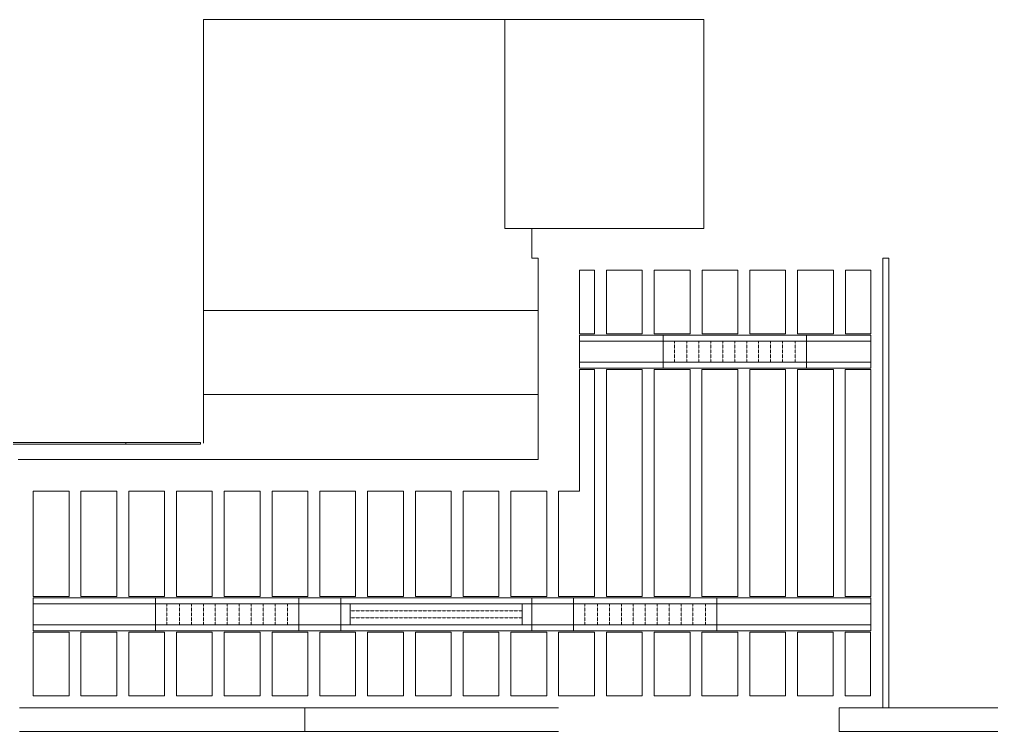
# Model space of a CAD drawing. Header units: millimetres. Extents: x -962357 to -591296, y -223672 to 59420.
# Drawn here: x -784570 to -776430, y -219894 to -213929 of the extents above; entities that cross this region are included whole.
import ezdxf

# ---------------------------------------------------------------- set-up
doc = ezdxf.new("R2010")
doc.units = ezdxf.units.MM
doc.linetypes.add('DPA_Hidden 50', pattern=[3, 2, -1])
doc.layers.add('A-CLNG', color=2, linetype='Continuous', lineweight=9)
doc.layers.add('A-GLAZ-CURT', color=2, linetype='Continuous', lineweight=9)

# ---------------------------------------------------------------- blocks, each defined once
blk = doc.blocks.new('Ceilings 11 - Ceilings 10-3362253-4160-01 UPPER PLATFORM LEVEL - REFLECTED CEILING PLAN')
at = {"layer": 'A-CLNG'}
for p, q in [((-778832.2, 9889), (-778832.2, 8144)), ((-778832.2, 8144), (-778832.2, 9889)), ((-778832.2, 8144), (-778872.3, 8144)), ((-778832.2, 8144), (-778872.3, 8144))]:
    blk.add_line(p, q, dxfattribs=at)
blk = doc.blocks.new('Ceilings 35 - Ceilings 30-4374427-4160-01 UPPER PLATFORM LEVEL - REFLECTED CEILING PLAN')
at = {"layer": 'A-CLNG'}
for p, q in [((-777189, 4129), (-777189, 7894)), ((-777189, 7894), (-777189, 4129)), ((-777138.4, 7894), (-777189, 7894)), ((-777138.4, 7894), (-777189, 7894)), ((-777138.4, 4129), (-777138.4, 7894)), ((-777138.4, 7894), (-777138.4, 4129)), ((-777138.4, 4129), (-777189, 4129)), ((-777189, 4129), (-777138.4, 4129))]:
    blk.add_line(p, q, dxfattribs=at)
blk = doc.blocks.new('DPA_CP_Metal Ceiling Luminaire2 - Linear Luminaire-12437131-4160-01 UPPER PLATFORM LEVEL - REFLECTED CEILING PLAN')
at = {"layer": 'A-GLAZ-CURT'}
for p, q in [((-842129.9, 6974), (-842129.9, 7249)), ((-842129.9, 7249), (-840929.9, 7249)), ((-842129.9, 7249), (-842129.9, 6974)), ((-840929.9, 7249), (-842129.9, 7249)), ((-842129.9, 7249), (-840929.9, 7249)), ((-840929.9, 7249), (-840929.9, 6974)), ((-840929.9, 6974), (-840929.9, 7249)), ((-842129.9, 7211.5), (-842129.9, 6974)), ((-842129.9, 7199), (-840929.9, 7199)), ((-840929.9, 7211.5), (-840929.9, 6974)), ((-842129.9, 7024), (-840929.9, 7024)), ((-840929.9, 6974), (-842129.9, 6974)), ((-840929.9, 6974), (-842129.9, 6974)), ((-842129.9, 6974), (-840929.9, 6974))]:
    blk.add_line(p, q, dxfattribs=at)
at = {"layer": 'A-GLAZ-CURT', "linetype": 'DPA_Hidden 50'}
for p, q in [((-842034.9, 7199), (-842034.9, 7024)), ((-841929.9, 7199), (-841929.9, 7024)), ((-841829.9, 7199), (-841829.9, 7024)), ((-841729.9, 7199), (-841729.9, 7024)), ((-841629.9, 7199), (-841629.9, 7024)), ((-841529.9, 7199), (-841529.9, 7024)), ((-841429.9, 7199), (-841429.9, 7024)), ((-841329.9, 7199), (-841329.9, 7024)), ((-841229.9, 7199), (-841229.9, 7024)), ((-841129.9, 7199), (-841129.9, 7024)), ((-841024.9, 7199), (-841024.9, 7024))]:
    blk.add_line(p, q, dxfattribs=at)
blk = doc.blocks.new('DPA_CP_Metal Ceiling Air Supply1 - Linear Diffuser Air Supply-12447243-4160-01 UPPER PLATFORM LEVEL - REFLECTED CEILING PLAN')
at = {"layer": 'A-GLAZ-CURT'}
for p, q in [((-753707.4, 9174), (-753707.4, 9449)), ((-753707.4, 9449), (-752107.4, 9449)), ((-753707.4, 9174), (-753707.4, 9449)), ((-753707.4, 9449), (-752107.4, 9449)), ((-753707.4, 9449), (-752107.4, 9449)), ((-753707.4, 9174), (-753707.4, 9449)), ((-752107.4, 9174), (-752107.4, 9449)), ((-752107.4, 9449), (-752107.4, 9174)), ((-752107.4, 9449), (-752107.4, 9174)), ((-752107.4, 9399), (-753707.4, 9399)), ((-753627.4, 9399), (-753627.4, 9224)), ((-752187.4, 9399), (-752187.4, 9224)), ((-752107.4, 9224), (-753707.4, 9224)), ((-753707.4, 9174), (-752107.4, 9174)), ((-752107.4, 9174), (-753707.4, 9174)), ((-752107.4, 9174), (-753707.4, 9174))]:
    blk.add_line(p, q, dxfattribs=at)
at = {"layer": 'A-GLAZ-CURT', "linetype": 'DPA_Hidden 50'}
for p, q in [((-752187.4, 9340.7), (-753627.4, 9340.7)), ((-752187.4, 9282.4), (-753627.4, 9282.4))]:
    blk.add_line(p, q, dxfattribs=at)
blk = doc.blocks.new('DPA_CP_Metal Ceiling Panel1 - Horizontal with Gap-13926900-4160-01 UPPER PLATFORM LEVEL - REFLECTED CEILING PLAN')
at = {"layer": 'A-GLAZ-CURT'}
for p, q in [((-779881.7, 6974), (-779881.7, 7249)), ((-779881.7, 6974), (-779881.7, 7249)), ((-779881.7, 7249), (-779182.7, 7249)), ((-779881.7, 7249), (-779182.7, 7249)), ((-779881.7, 6974), (-779881.7, 7249)), ((-779182.7, 6974), (-779182.7, 7249)), ((-779182.7, 7249), (-779182.7, 6974)), ((-779182.7, 7249), (-779182.7, 6974)), ((-779881.7, 7199), (-779182.7, 7199)), ((-779881.7, 7024), (-779182.7, 7024)), ((-779881.7, 6974), (-779182.7, 6974)), ((-779182.7, 6974), (-779881.7, 6974)), ((-779182.7, 6974), (-779881.7, 6974))]:
    blk.add_line(p, q, dxfattribs=at)
blk = doc.blocks.new('DPA_CP_Metal Ceiling Panel1 - Horizontal with Gap-12457185-4160-01 UPPER PLATFORM LEVEL - REFLECTED CEILING PLAN')
at = {"layer": 'A-GLAZ-CURT'}
for p, q in [((-791722, 6974), (-791722, 7249)), ((-791722, 6974), (-791722, 7249)), ((-791722, 7249), (-791182.7, 7249)), ((-791722, 7249), (-791182.7, 7249)), ((-791722, 6974), (-791722, 7249)), ((-791182.7, 6974), (-791182.7, 7249)), ((-791182.7, 7249), (-791182.7, 6974)), ((-791182.7, 7249), (-791182.7, 6974)), ((-791722, 7199), (-791182.7, 7199)), ((-791722, 7024), (-791182.7, 7024)), ((-791722, 6974), (-791182.7, 6974)), ((-791182.7, 6974), (-791722, 6974)), ((-791182.7, 6974), (-791722, 6974))]:
    blk.add_line(p, q, dxfattribs=at)
blk = doc.blocks.new('System Panel - DPA-AR_Metal Ceiling Rectangular Panel-V41-4160-01 UPPER PLATFORM LEVEL - REFLECTED CEILING PLAN')
at = {"layer": 'A-GLAZ-CURT'}
for p, q in [((-782182.4, 4129), (-784572.4, 4129)), ((-784572.4, 4129), (-782182.4, 4129)), ((-782182.4, 3929), (-782182.4, 4129)), ((-782182.4, 4129), (-782182.4, 3929)), ((-784572.5, 3929), (-782182.4, 3929)), ((-782182.4, 3929), (-784572.5, 3929))]:
    blk.add_line(p, q, dxfattribs=at)
blk = doc.blocks.new('System Panel - DPA-AR_Metal Ceiling Rectangular Panel-V32-4160-01 UPPER PLATFORM LEVEL - REFLECTED CEILING PLAN')
at = {"layer": 'A-GLAZ-CURT'}
for p, q in [((-837057.3, 4129), (-839182.3, 4129)), ((-839182.3, 4129), (-839182.3, 3929)), ((-839182.3, 3929), (-839182.3, 4129)), ((-839182.3, 4129), (-837057.3, 4129)), ((-839182.3, 3929), (-837057.4, 3929)), ((-837057.4, 3929), (-839182.3, 3929))]:
    blk.add_line(p, q, dxfattribs=at)
blk = doc.blocks.new('System Panel - DPA-AR_Metal Ceiling Rectangular Panel-V25-4160-01 UPPER PLATFORM LEVEL - REFLECTED CEILING PLAN')
at = {"layer": 'A-GLAZ-CURT'}
for p, q in [((-814257.4, 3229), (-816382.4, 3229)), ((-816382.4, 3229), (-816382.4, 3029)), ((-816382.4, 3029), (-816382.4, 3229)), ((-816382.4, 3229), (-814257.4, 3229)), ((-814257.4, 3029), (-814257.4, 3229)), ((-814257.4, 3229), (-814257.4, 3029)), ((-816382.4, 3029), (-814257.4, 3029)), ((-814257.4, 3029), (-816382.4, 3029))]:
    blk.add_line(p, q, dxfattribs=at)
blk = doc.blocks.new('DPA_CP_Metal Ceiling Panel - Vertical Panel with Gap-10965475-4160-01 UPPER PLATFORM LEVEL - REFLECTED CEILING PLAN')
at = {"layer": 'A-GLAZ-CURT'}
for p, q in [((-785007.4, 4761.5), (-785007.4, 4229)), ((-784707.4, 4761.5), (-785007.4, 4761.5)), ((-784707.4, 4761.5), (-785007.4, 4761.5)), ((-785007.4, 4761.5), (-785007.4, 4229)), ((-785007.4, 4229), (-785007.4, 4761.5)), ((-785007.4, 4761.5), (-784707.4, 4761.5)), ((-784707.4, 4761.5), (-784707.4, 4229)), ((-784707.4, 4229), (-784707.4, 4761.5)), ((-784707.4, 4761.5), (-784707.4, 4229)), ((-784707.4, 4229), (-785007.4, 4229)), ((-785007.4, 4229), (-784707.4, 4229)), ((-784707.4, 4229), (-785007.4, 4229))]:
    blk.add_line(p, q, dxfattribs=at)
blk = doc.blocks.new('DPA_CP_Metal Ceiling Panel - Vertical Panel with Gap-13926049-4160-01 UPPER PLATFORM LEVEL - REFLECTED CEILING PLAN')
at = {"layer": 'A-GLAZ-CURT'}
for p, q in [((-777657.4, 4761.5), (-777657.4, 4229)), ((-777447.4, 4761.5), (-777657.4, 4761.5)), ((-777447.4, 4761.5), (-777657.4, 4761.5)), ((-777657.4, 4761.5), (-777657.4, 4229)), ((-777657.4, 4229), (-777657.4, 4761.5)), ((-777657.4, 4761.5), (-777447.4, 4761.5)), ((-777447.4, 4761.5), (-777447.4, 4229)), ((-777447.4, 4229), (-777447.4, 4761.5)), ((-777447.4, 4761.5), (-777447.4, 4229)), ((-777447.4, 4229), (-777657.4, 4229)), ((-777657.4, 4229), (-777447.4, 4229)), ((-777447.4, 4229), (-777657.4, 4229))]:
    blk.add_line(p, q, dxfattribs=at)
blk = doc.blocks.new('DPA_CP_Metal Ceiling Panel - Vertical Panel with Gap-10860221-4160-01 UPPER PLATFORM LEVEL - REFLECTED CEILING PLAN')
at = {"layer": 'A-GLAZ-CURT'}
for p, q in [((-785007.4, 5944), (-785007.4, 5061.5)), ((-784707.4, 5944), (-785007.4, 5944)), ((-784707.4, 5944), (-785007.4, 5944)), ((-785007.4, 5944), (-785007.4, 5061.5)), ((-785007.4, 5061.5), (-785007.4, 5944)), ((-785007.4, 5944), (-784707.4, 5944)), ((-784707.4, 5944), (-784707.4, 5061.5)), ((-784707.4, 5061.5), (-784707.4, 5944)), ((-784707.4, 5944), (-784707.4, 5061.5)), ((-784707.4, 5061.5), (-785007.4, 5061.5)), ((-785007.4, 5061.5), (-784707.4, 5061.5)), ((-784707.4, 5061.5), (-785007.4, 5061.5))]:
    blk.add_line(p, q, dxfattribs=at)
blk = doc.blocks.new('DPA_CP_Metal Ceiling Panel - Vertical Panel with Gap-13926102-4160-01 UPPER PLATFORM LEVEL - REFLECTED CEILING PLAN')
at = {"layer": 'A-GLAZ-CURT'}
for p, q in [((-789007.4, 5944), (-789007.4, 5061.5)), ((-788707.4, 5944), (-789007.4, 5944)), ((-788707.4, 5944), (-789007.4, 5944)), ((-789007.4, 5944), (-789007.4, 5061.5)), ((-789007.4, 5061.5), (-789007.4, 5944)), ((-789007.4, 5944), (-788707.4, 5944)), ((-788707.4, 5944), (-788707.4, 5061.5)), ((-788707.4, 5061.5), (-788707.4, 5944)), ((-788707.4, 5944), (-788707.4, 5061.5)), ((-788707.4, 5061.5), (-789007.4, 5061.5)), ((-789007.4, 5061.5), (-788707.4, 5061.5)), ((-788707.4, 5061.5), (-789007.4, 5061.5))]:
    blk.add_line(p, q, dxfattribs=at)
blk = doc.blocks.new('System Panel - DPA_Metal Ceiling Rectangular Panel-14362375-4160-01 UPPER PLATFORM LEVEL - REFLECTED CEILING PLAN')
at = {"layer": 'A-GLAZ-CURT'}
for p, q in [((-779757.4, 6961.5), (-779882.4, 6961.5)), ((-779882.4, 6961.5), (-779882.4, 5944)), ((-779882.4, 5944), (-779882.4, 6961.5)), ((-779882.4, 6961.5), (-779757.4, 6961.5)), ((-779757.4, 5061.5), (-779757.4, 6961.5)), ((-779757.4, 6961.5), (-779757.4, 5061.5)), ((-779882.4, 5944), (-780057.4, 5944)), ((-780057.4, 5944), (-780057.4, 5061.5)), ((-780057.4, 5061.5), (-780057.4, 5944)), ((-780057.4, 5944), (-779882.4, 5944)), ((-780057.4, 5061.5), (-779757.4, 5061.5)), ((-779757.4, 5061.5), (-780057.4, 5061.5))]:
    blk.add_line(p, q, dxfattribs=at)
blk = doc.blocks.new('DPA_CP_Metal Ceiling Panel - Vertical Panel with Gap-13926195-4160-01 UPPER PLATFORM LEVEL - REFLECTED CEILING PLAN')
at = {"layer": 'A-GLAZ-CURT'}
for p, q in [((-791722, 6961.5), (-791722, 5061.5)), ((-791507.4, 6961.5), (-791722, 6961.5)), ((-791507.4, 6961.5), (-791722, 6961.5)), ((-791722, 6961.5), (-791722, 5061.5)), ((-791722, 5061.5), (-791722, 6961.5)), ((-791722, 6961.5), (-791507.4, 6961.5)), ((-791507.4, 6961.5), (-791507.4, 5061.5)), ((-791507.4, 5061.5), (-791507.4, 6961.5)), ((-791507.4, 6961.5), (-791507.4, 5061.5)), ((-791507.4, 5061.5), (-791722, 5061.5)), ((-791722, 5061.5), (-791507.4, 5061.5)), ((-791507.4, 5061.5), (-791722, 5061.5))]:
    blk.add_line(p, q, dxfattribs=at)
blk = doc.blocks.new('DPA_CP_Metal Ceiling Panel - Vertical Panel with Gap-10859825-4160-01 UPPER PLATFORM LEVEL - REFLECTED CEILING PLAN')
at = {"layer": 'A-GLAZ-CURT'}
for p, q in [((-744457, 6961.5), (-744457, 5061.5)), ((-744157, 6961.5), (-744457, 6961.5)), ((-744157, 6961.5), (-744457, 6961.5)), ((-744457, 6961.5), (-744457, 5061.5)), ((-744457, 5061.5), (-744457, 6961.5)), ((-744457, 6961.5), (-744157, 6961.5)), ((-744157, 6961.5), (-744157, 5061.5)), ((-744157, 5061.5), (-744157, 6961.5)), ((-744157, 6961.5), (-744157, 5061.5)), ((-744157, 5061.5), (-744457, 5061.5)), ((-744457, 5061.5), (-744157, 5061.5)), ((-744157, 5061.5), (-744457, 5061.5))]:
    blk.add_line(p, q, dxfattribs=at)
blk = doc.blocks.new('DPA_CP_Metal Ceiling Panel - Vertical Panel with Gap-13926353-4160-01 UPPER PLATFORM LEVEL - REFLECTED CEILING PLAN')
at = {"layer": 'A-GLAZ-CURT'}
for p, q in [((-791722, 7794), (-791722, 7261.5)), ((-791507.4, 7794), (-791722, 7794)), ((-791507.4, 7794), (-791722, 7794)), ((-791722, 7794), (-791722, 7261.5)), ((-791722, 7261.5), (-791722, 7794)), ((-791722, 7794), (-791507.4, 7794)), ((-791507.4, 7794), (-791507.4, 7261.5)), ((-791507.4, 7261.5), (-791507.4, 7794)), ((-791507.4, 7794), (-791507.4, 7261.5)), ((-791507.4, 7261.5), (-791722, 7261.5)), ((-791722, 7261.5), (-791507.4, 7261.5)), ((-791507.4, 7261.5), (-791722, 7261.5))]:
    blk.add_line(p, q, dxfattribs=at)
blk = doc.blocks.new('DPA_CP_Metal Ceiling Panel - Vertical Panel with Gap-10965286-4160-01 UPPER PLATFORM LEVEL - REFLECTED CEILING PLAN')
at = {"layer": 'A-GLAZ-CURT'}
for p, q in [((-789807.4, 7794), (-789807.4, 7261.5)), ((-789507.4, 7794), (-789807.4, 7794)), ((-789507.4, 7794), (-789807.4, 7794)), ((-789807.4, 7794), (-789807.4, 7261.5)), ((-789807.4, 7261.5), (-789807.4, 7794)), ((-789807.4, 7794), (-789507.4, 7794)), ((-789507.4, 7794), (-789507.4, 7261.5)), ((-789507.4, 7261.5), (-789507.4, 7794)), ((-789507.4, 7794), (-789507.4, 7261.5)), ((-789507.4, 7261.5), (-789807.4, 7261.5)), ((-789807.4, 7261.5), (-789507.4, 7261.5)), ((-789507.4, 7261.5), (-789807.4, 7261.5))]:
    blk.add_line(p, q, dxfattribs=at)
blk = doc.blocks.new('System Panel - Glazed-13926414-4160-01 UPPER PLATFORM LEVEL - REFLECTED CEILING PLAN')
at = {"layer": 'A-GLAZ-CURT'}
for p, q in [((-789282.4, 7794), (-789407.4, 7794)), ((-789407.4, 7794), (-789407.4, 7261.5)), ((-789407.4, 7261.5), (-789407.4, 7794)), ((-789407.4, 7794), (-789282.4, 7794)), ((-789282.4, 7261.5), (-789282.4, 7794)), ((-789282.4, 7794), (-789282.4, 7261.5)), ((-789407.4, 7261.5), (-789282.4, 7261.5)), ((-789282.4, 7261.5), (-789407.4, 7261.5))]:
    blk.add_line(p, q, dxfattribs=at)
blk = doc.blocks.new('System Panel - W-06 Feature Wall Printed Pattern-18668186-4160-01 UPPER PLATFORM LEVEL - REFLECTED CEILING PLAN')
at = {"layer": 'A-GLAZ-CURT'}
for p, q in [((-659.5, -57.5), (-659.5, -42.5)), ((-659.5, -42.5), (659.5, -42.5)), ((659.5, -57.5), (-659.5, -57.5)), ((659.5, -42.5), (659.5, -57.5))]:
    blk.add_line(p, q, dxfattribs=at)
blk = doc.blocks.new('System Panel - W-06 Feature Wall Printed Pattern-18669235-4160-01 UPPER PLATFORM LEVEL - REFLECTED CEILING PLAN')
at = {"layer": 'A-GLAZ-CURT'}
for p, q in [((-312.5, -57.5), (-312.5, -42.5)), ((-312.5, -42.5), (312.5, -42.5)), ((312.5, -57.5), (-312.5, -57.5)), ((312.5, -42.5), (312.5, -57.5))]:
    blk.add_line(p, q, dxfattribs=at)
blk = doc.blocks.new('DPA_CP_Metal Ceiling Panel1 - Horizontal with Gap-12520836-4160-01 UPPER PLATFORM LEVEL - REFLECTED CEILING PLAN')
at = {"layer": 'A-GLAZ-CURT'}
for p, q in [((-782232.4, 4774), (-782232.4, 5049)), ((-782232.4, 4774), (-782232.4, 5049)), ((-782232.4, 5049), (-781882.4, 5049)), ((-782232.4, 5049), (-781882.4, 5049)), ((-782232.4, 4774), (-782232.4, 5049)), ((-781882.4, 4774), (-781882.4, 5049)), ((-781882.4, 5049), (-781882.4, 4774)), ((-781882.4, 5049), (-781882.4, 4774)), ((-782232.4, 4999), (-781882.4, 4999)), ((-782232.4, 4824), (-781882.4, 4824)), ((-782232.4, 4774), (-781882.4, 4774)), ((-781882.4, 4774), (-782232.4, 4774)), ((-781882.4, 4774), (-782232.4, 4774))]:
    blk.add_line(p, q, dxfattribs=at)
blk = doc.blocks.new('DPA_CP_Metal Ceiling Panel1 - Horizontal with Gap-16055486-4160-01 UPPER PLATFORM LEVEL - REFLECTED CEILING PLAN')
at = {"layer": 'A-GLAZ-CURT'}
for p, q in [((-784457.4, 4774), (-784457.4, 5049)), ((-784457.4, 4774), (-784457.4, 5049)), ((-784457.4, 5049), (-783432.4, 5049)), ((-784457.4, 5049), (-783432.4, 5049)), ((-784457.4, 4774), (-784457.4, 5049)), ((-783432.4, 4774), (-783432.4, 5049)), ((-783432.4, 5049), (-783432.4, 4774)), ((-783432.4, 5049), (-783432.4, 4774)), ((-784457.4, 4999), (-783432.4, 4999)), ((-784457.4, 4824), (-783432.4, 4824)), ((-784457.4, 4774), (-783432.4, 4774)), ((-783432.4, 4774), (-784457.4, 4774)), ((-783432.4, 4774), (-784457.4, 4774))]:
    blk.add_line(p, q, dxfattribs=at)
blk = doc.blocks.new('DPA_CP_Metal Ceiling Panel1 - Horizontal with Gap-16055586-4160-01 UPPER PLATFORM LEVEL - REFLECTED CEILING PLAN')
at = {"layer": 'A-GLAZ-CURT'}
for p, q in [((-778732.4, 4774), (-778732.4, 5049)), ((-778732.4, 4774), (-778732.4, 5049)), ((-778732.4, 5049), (-777442.4, 5049)), ((-778732.4, 5049), (-777442.4, 5049)), ((-778732.4, 4774), (-778732.4, 5049)), ((-777442.4, 4774), (-777442.4, 5049)), ((-777442.4, 5049), (-777442.4, 4774)), ((-777442.4, 5049), (-777442.4, 4774)), ((-778732.4, 4999), (-777442.4, 4999)), ((-778732.4, 4824), (-777442.4, 4824)), ((-778732.4, 4774), (-777442.4, 4774)), ((-777442.4, 4774), (-778732.4, 4774)), ((-777442.4, 4774), (-778732.4, 4774))]:
    blk.add_line(p, q, dxfattribs=at)

msp = doc.modelspace()

# ---------------------------------------------------------------- linework, layer by layer
at = {"layer": 'A-CLNG'}
for p, q in [((-780505.5, -213929.4), (-783030, -213929.4)), ((-783030, -213929.4), (-783030, -216368)), ((-783030, -216368), (-783030, -213929.4)), ((-783030, -213929.4), (-780505.5, -213929.4)), ((-778840, -213929.4), (-780505.5, -213929.4)), ((-780505.5, -213929.4), (-780505.5, -215679.4)), ((-780505.5, -215679.4), (-780505.5, -213929.4)), ((-780505.5, -213929.4), (-778840, -213929.4)), ((-780505.5, -215679.4), (-780505.5, -213929.4)), ((-780505.5, -213929.4), (-780505.5, -215679.4)), ((-778840, -215679.4), (-778840, -213929.4)), ((-778840, -213929.4), (-778840, -215679.4)), ((-780505.5, -215679.4), (-778840, -215679.4)), ((-778840, -215679.4), (-780505.5, -215679.4)), ((-780280, -215679.4), (-780505.5, -215679.4)), ((-780505.5, -215679.4), (-780280, -215679.4)), ((-780280, -215929.4), (-780280, -215679.4)), ((-780280, -215679.4), (-780280, -215929.4)), ((-780226.6, -215929.4), (-780280, -215929.4)), ((-780280, -215929.4), (-780226.6, -215929.4)), ((-780226.6, -216368), (-780226.6, -215929.4)), ((-780226.6, -215929.4), (-780226.6, -216368)), ((-783030, -216368), (-783030, -217071.1)), ((-780226.6, -216368), (-783030, -216368)), ((-783030, -216368), (-780226.6, -216368)), ((-783030, -217071.1), (-783030, -216368)), ((-783030, -216368), (-780226.6, -216368)), ((-780226.6, -216368), (-783030, -216368)), ((-780226.6, -217071.1), (-780226.6, -216368)), ((-780226.6, -216368), (-780226.6, -217071.1)), ((-783030, -217071.1), (-780226.6, -217071.1)), ((-780226.6, -217071.1), (-783030, -217071.1)), ((-780226.6, -217071.1), (-783030, -217071.1)), ((-783030, -217071.1), (-783030, -217479.4)), ((-783030, -217479.4), (-783030, -217071.1)), ((-783030, -217071.1), (-780226.6, -217071.1)), ((-780226.6, -217614.4), (-780226.6, -217071.1)), ((-780226.6, -217071.1), (-780226.6, -217614.4)), ((-784580, -217614.4), (-780226.6, -217614.4)), ((-780226.6, -217614.4), (-784580, -217614.4))]:
    msp.add_line(p, q, dxfattribs=at)

# ---------------------------------------------------------------- block references
for name, p in [('Ceilings 11 - Ceilings 10-3362253-4160-01 UPPER PLATFORM LEVEL - REFLECTED CEILING PLAN', (-7.7, -223823.5)), ('Ceilings 35 - Ceilings 30-4374427-4160-01 UPPER PLATFORM LEVEL - REFLECTED CEILING PLAN', (-151.4, -223823.5))]:
    msp.add_blockref(name, p, dxfattribs=at)
at = {"layer": 'A-GLAZ-CURT'}
for name, p in [('System Panel - Glazed-13926414-4160-01 UPPER PLATFORM LEVEL - REFLECTED CEILING PLAN', (9528.1, -223823.5)), ('DPA_CP_Metal Ceiling Panel - Vertical Panel with Gap-10965286-4160-01 UPPER PLATFORM LEVEL - REFLECTED CEILING PLAN', (10153.1, -223823.5)), ('DPA_CP_Metal Ceiling Panel - Vertical Panel with Gap-10965286-4160-01 UPPER PLATFORM LEVEL - REFLECTED CEILING PLAN', (10553.1, -223823.5)), ('DPA_CP_Metal Ceiling Panel - Vertical Panel with Gap-10965286-4160-01 UPPER PLATFORM LEVEL - REFLECTED CEILING PLAN', (10953.1, -223823.5)), ('DPA_CP_Metal Ceiling Panel - Vertical Panel with Gap-10965286-4160-01 UPPER PLATFORM LEVEL - REFLECTED CEILING PLAN', (11353.1, -223823.5)), ('DPA_CP_Metal Ceiling Panel - Vertical Panel with Gap-10965286-4160-01 UPPER PLATFORM LEVEL - REFLECTED CEILING PLAN', (11753.1, -223823.5)), ('DPA_CP_Metal Ceiling Panel - Vertical Panel with Gap-13926353-4160-01 UPPER PLATFORM LEVEL - REFLECTED CEILING PLAN', (14067.7, -223823.5)), ('DPA_CP_Metal Ceiling Panel1 - Horizontal with Gap-13926900-4160-01 UPPER PLATFORM LEVEL - REFLECTED CEILING PLAN', (2.4, -223823.5)), ('DPA_CP_Metal Ceiling Luminaire2 - Linear Luminaire-12437131-4160-01 UPPER PLATFORM LEVEL - REFLECTED CEILING PLAN', (62949.6, -223823.5)), ('DPA_CP_Metal Ceiling Panel1 - Horizontal with Gap-12457185-4160-01 UPPER PLATFORM LEVEL - REFLECTED CEILING PLAN', (13741.7, -223823.5)), ('System Panel - DPA_Metal Ceiling Rectangular Panel-14362375-4160-01 UPPER PLATFORM LEVEL - REFLECTED CEILING PLAN', (2.4, -223823.5)), ('DPA_CP_Metal Ceiling Panel - Vertical Panel with Gap-10859825-4160-01 UPPER PLATFORM LEVEL - REFLECTED CEILING PLAN', (-35197.7, -223823.5)), ('DPA_CP_Metal Ceiling Panel - Vertical Panel with Gap-10859825-4160-01 UPPER PLATFORM LEVEL - REFLECTED CEILING PLAN', (-34797.7, -223823.5)), ('DPA_CP_Metal Ceiling Panel - Vertical Panel with Gap-10859825-4160-01 UPPER PLATFORM LEVEL - REFLECTED CEILING PLAN', (-34397.7, -223823.5)), ('DPA_CP_Metal Ceiling Panel - Vertical Panel with Gap-10859825-4160-01 UPPER PLATFORM LEVEL - REFLECTED CEILING PLAN', (-33997.7, -223823.5)), ('DPA_CP_Metal Ceiling Panel - Vertical Panel with Gap-10859825-4160-01 UPPER PLATFORM LEVEL - REFLECTED CEILING PLAN', (-33597.7, -223823.5)), ('DPA_CP_Metal Ceiling Panel - Vertical Panel with Gap-13926195-4160-01 UPPER PLATFORM LEVEL - REFLECTED CEILING PLAN', (14067.4, -223823.5)), ('System Panel - W-06 Feature Wall Printed Pattern-18668186-4160-01 UPPER PLATFORM LEVEL - REFLECTED CEILING PLAN', (-784339.5, -217429.4)), ('System Panel - W-06 Feature Wall Printed Pattern-18669235-4160-01 UPPER PLATFORM LEVEL - REFLECTED CEILING PLAN', (-783367.5, -217429.4)), ('DPA_CP_Metal Ceiling Panel - Vertical Panel with Gap-13926102-4160-01 UPPER PLATFORM LEVEL - REFLECTED CEILING PLAN', (4552.4, -223823.5)), ('DPA_CP_Metal Ceiling Panel - Vertical Panel with Gap-10860221-4160-01 UPPER PLATFORM LEVEL - REFLECTED CEILING PLAN', (952.4, -223823.5)), ('DPA_CP_Metal Ceiling Panel - Vertical Panel with Gap-10860221-4160-01 UPPER PLATFORM LEVEL - REFLECTED CEILING PLAN', (1352.4, -223823.5)), ('DPA_CP_Metal Ceiling Panel - Vertical Panel with Gap-10860221-4160-01 UPPER PLATFORM LEVEL - REFLECTED CEILING PLAN', (1752.4, -223823.5)), ('DPA_CP_Metal Ceiling Panel - Vertical Panel with Gap-10860221-4160-01 UPPER PLATFORM LEVEL - REFLECTED CEILING PLAN', (2152.4, -223823.5)), ('DPA_CP_Metal Ceiling Panel - Vertical Panel with Gap-10860221-4160-01 UPPER PLATFORM LEVEL - REFLECTED CEILING PLAN', (2552.4, -223823.5)), ('DPA_CP_Metal Ceiling Panel - Vertical Panel with Gap-10860221-4160-01 UPPER PLATFORM LEVEL - REFLECTED CEILING PLAN', (2952.4, -223823.5)), ('DPA_CP_Metal Ceiling Panel - Vertical Panel with Gap-10860221-4160-01 UPPER PLATFORM LEVEL - REFLECTED CEILING PLAN', (3352.4, -223823.5)), ('DPA_CP_Metal Ceiling Panel - Vertical Panel with Gap-10860221-4160-01 UPPER PLATFORM LEVEL - REFLECTED CEILING PLAN', (3752.4, -223823.5)), ('DPA_CP_Metal Ceiling Panel - Vertical Panel with Gap-10860221-4160-01 UPPER PLATFORM LEVEL - REFLECTED CEILING PLAN', (4152.4, -223823.5)), ('DPA_CP_Metal Ceiling Panel - Vertical Panel with Gap-10860221-4160-01 UPPER PLATFORM LEVEL - REFLECTED CEILING PLAN', (4552.4, -223823.5)), ('DPA_CP_Metal Ceiling Panel1 - Horizontal with Gap-16055486-4160-01 UPPER PLATFORM LEVEL - REFLECTED CEILING PLAN', (2.4, -223823.5)), ('DPA_CP_Metal Ceiling Luminaire2 - Linear Luminaire-12437131-4160-01 UPPER PLATFORM LEVEL - REFLECTED CEILING PLAN', (58699.9, -226023.5)), ('DPA_CP_Metal Ceiling Panel1 - Horizontal with Gap-12520836-4160-01 UPPER PLATFORM LEVEL - REFLECTED CEILING PLAN', (2.4, -223823.5)), ('DPA_CP_Metal Ceiling Air Supply1 - Linear Diffuser Air Supply-12447243-4160-01 UPPER PLATFORM LEVEL - REFLECTED CEILING PLAN', (-28172.6, -228223.5)), ('DPA_CP_Metal Ceiling Panel1 - Horizontal with Gap-12520836-4160-01 UPPER PLATFORM LEVEL - REFLECTED CEILING PLAN', (1952.4, -223823.5)), ('DPA_CP_Metal Ceiling Luminaire2 - Linear Luminaire-12437131-4160-01 UPPER PLATFORM LEVEL - REFLECTED CEILING PLAN', (62199.9, -226023.5)), ('DPA_CP_Metal Ceiling Panel1 - Horizontal with Gap-16055586-4160-01 UPPER PLATFORM LEVEL - REFLECTED CEILING PLAN', (2.4, -223823.5)), ('DPA_CP_Metal Ceiling Panel - Vertical Panel with Gap-10965475-4160-01 UPPER PLATFORM LEVEL - REFLECTED CEILING PLAN', (552.4, -223823.5)), ('DPA_CP_Metal Ceiling Panel - Vertical Panel with Gap-10965475-4160-01 UPPER PLATFORM LEVEL - REFLECTED CEILING PLAN', (952.4, -223823.5)), ('DPA_CP_Metal Ceiling Panel - Vertical Panel with Gap-10965475-4160-01 UPPER PLATFORM LEVEL - REFLECTED CEILING PLAN', (1352.4, -223823.5)), ('DPA_CP_Metal Ceiling Panel - Vertical Panel with Gap-10965475-4160-01 UPPER PLATFORM LEVEL - REFLECTED CEILING PLAN', (1752.4, -223823.5)), ('DPA_CP_Metal Ceiling Panel - Vertical Panel with Gap-10965475-4160-01 UPPER PLATFORM LEVEL - REFLECTED CEILING PLAN', (2152.4, -223823.5)), ('DPA_CP_Metal Ceiling Panel - Vertical Panel with Gap-10965475-4160-01 UPPER PLATFORM LEVEL - REFLECTED CEILING PLAN', (2552.4, -223823.5)), ('DPA_CP_Metal Ceiling Panel - Vertical Panel with Gap-10965475-4160-01 UPPER PLATFORM LEVEL - REFLECTED CEILING PLAN', (2952.4, -223823.5)), ('DPA_CP_Metal Ceiling Panel - Vertical Panel with Gap-10965475-4160-01 UPPER PLATFORM LEVEL - REFLECTED CEILING PLAN', (3352.4, -223823.5)), ('DPA_CP_Metal Ceiling Panel - Vertical Panel with Gap-10965475-4160-01 UPPER PLATFORM LEVEL - REFLECTED CEILING PLAN', (3752.4, -223823.5)), ('DPA_CP_Metal Ceiling Panel - Vertical Panel with Gap-10965475-4160-01 UPPER PLATFORM LEVEL - REFLECTED CEILING PLAN', (4152.4, -223823.5)), ('DPA_CP_Metal Ceiling Panel - Vertical Panel with Gap-10965475-4160-01 UPPER PLATFORM LEVEL - REFLECTED CEILING PLAN', (4552.4, -223823.5)), ('DPA_CP_Metal Ceiling Panel - Vertical Panel with Gap-10965475-4160-01 UPPER PLATFORM LEVEL - REFLECTED CEILING PLAN', (4952.4, -223823.5)), ('DPA_CP_Metal Ceiling Panel - Vertical Panel with Gap-10965475-4160-01 UPPER PLATFORM LEVEL - REFLECTED CEILING PLAN', (5352.4, -223823.5)), ('DPA_CP_Metal Ceiling Panel - Vertical Panel with Gap-10965475-4160-01 UPPER PLATFORM LEVEL - REFLECTED CEILING PLAN', (5752.4, -223823.5)), ('DPA_CP_Metal Ceiling Panel - Vertical Panel with Gap-10965475-4160-01 UPPER PLATFORM LEVEL - REFLECTED CEILING PLAN', (6152.4, -223823.5)), ('DPA_CP_Metal Ceiling Panel - Vertical Panel with Gap-10965475-4160-01 UPPER PLATFORM LEVEL - REFLECTED CEILING PLAN', (6552.4, -223823.5)), ('DPA_CP_Metal Ceiling Panel - Vertical Panel with Gap-10965475-4160-01 UPPER PLATFORM LEVEL - REFLECTED CEILING PLAN', (6952.4, -223823.5)), ('DPA_CP_Metal Ceiling Panel - Vertical Panel with Gap-13926049-4160-01 UPPER PLATFORM LEVEL - REFLECTED CEILING PLAN', (2.4, -223823.5)), ('System Panel - DPA-AR_Metal Ceiling Rectangular Panel-V41-4160-01 UPPER PLATFORM LEVEL - REFLECTED CEILING PLAN', (2.4, -223823.5)), ('System Panel - DPA-AR_Metal Ceiling Rectangular Panel-V32-4160-01 UPPER PLATFORM LEVEL - REFLECTED CEILING PLAN', (57002.3, -223823.5)), ('System Panel - DPA-AR_Metal Ceiling Rectangular Panel-V25-4160-01 UPPER PLATFORM LEVEL - REFLECTED CEILING PLAN', (38677.4, -222923.5))]:
    msp.add_blockref(name, p, dxfattribs=at)

doc.saveas('drawing.dxf')
